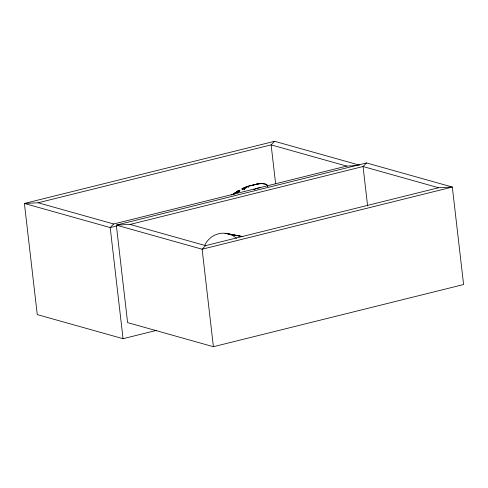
<?xml version="1.0" encoding="UTF-8"?>
<svg xmlns="http://www.w3.org/2000/svg" width="488" height="488" viewBox="0 0 488 488"><rect width="100%" height="100%" fill="white"/><g stroke="black" fill="none" stroke-linecap="round" stroke-linejoin="round"><path stroke-width="0.73" d="M204.911 245C208.766 236.686 218.27 231.666 227.286 233.593L242.615 236.637M357.814 165.524L346.651 166.085L113.667 223.986L110.197 227.567L123.055 338.702L156.264 330.449M359.662 165.188L274.598 141.288L271.127 144.869L38.137 202.77L24.4 203.465L37.259 314.601L123.055 338.702M438.578 187.74L363.054 166.524L130.07 224.425L116.327 225.12L202.124 249.222L452.321 187.044L438.578 187.74L205.594 245.641L202.124 249.222L213.402 346.712L463.6 284.534L452.321 187.044L366.525 162.943L116.327 225.12L127.606 322.611L213.402 346.712M366.525 162.943L363.054 166.524L367.61 205.899M237.076 192.803L236.625 191.619L240.059 190.161M238.766 191.406L237.516 191.979M250.801 185.226L241.883 188.661L242.31 189.808M233.362 193.577L234.039 194.773M248.502 186.507L244.165 188.472M248.239 186.623L250.582 185.629M253.876 189.582L254.474 189.344M250.649 185.599L250.204 185.782M255.096 189.112L256.45 188.63M234.777 192.809L235.295 192.656M234.881 193.51L234.167 193.748M234.222 193.279L233.831 193.4L234.527 193.181M234.624 193.596L233.575 193.937M256.548 188.6L259 187.801M233.911 193.376L233.795 193.413M243.427 188.728L242.03 189.149M236.436 192.345L235.802 192.534M236.826 192.223L236.528 192.315L236.875 192.205M236.46 192.339L236.796 192.229M233.057 194.084L233.392 193.986M233.221 194.035L233.545 193.943M234.557 193.175L235.545 192.912M231.416 194.907L231.794 194.822M274.598 141.288L24.4 203.465L110.197 227.567L116.839 225.92M253.943 184.708L258.347 183.854A19.984 6.984 -21.1 0 1 262.294 183.586L266.539 184.397L267.9 186.3M253.906 184.732L258.231 183.903A19.965 6.978 -21.1 0 1 261.196 183.659C263.416 183.695 267.058 183.567 267.637 186.349M259.372 187.703L260.153 187.599M242.896 236.649L225.072 233.313L242.609 236.668M227.286 233.593L232.605 235.429L236.491 238.223M346.651 166.085L271.127 144.869L275.641 183.903M130.07 224.425L205.594 245.641M38.137 202.77L113.667 223.986M248.105 186.001L248.648 187.398M246.208 186.691L246.623 187.764M245.476 186.989L245.891 188.069M244.769 187.288L245.189 188.38M244.091 187.587L244.519 188.691M243.896 188.569L244.354 189.759M243.738 188.624L244.195 189.814M243.305 187.953L243.738 189.069M239.297 190.302L239.767 191.528M239.004 190.393L239.449 191.564M238.162 190.735L238.644 191.979M237.876 190.875L238.327 192.052M237.552 191.052L237.979 192.15M236.894 191.448L237.375 192.705M250.862 185.672A17.794 6.216 -21.1 0 1 258.115 183.976A17.531 6.124 -21.1 0 0 250.667 185.708M252.186 185.403A17.629 5.856 -20 0 1 257.92 184.183"/></g></svg>
